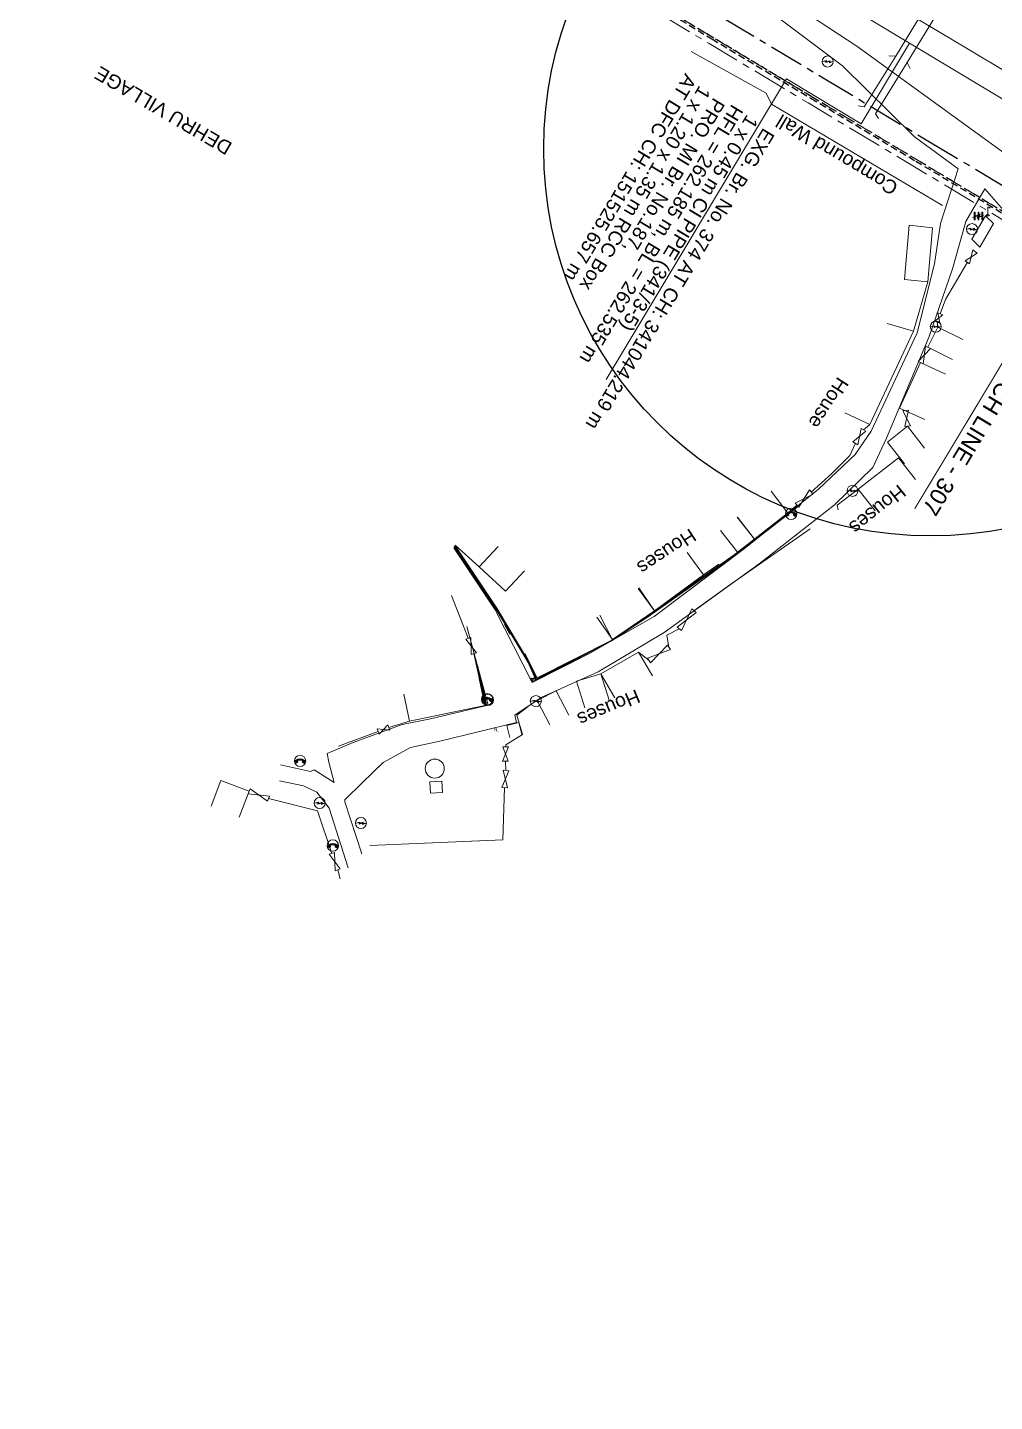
# Model space of a CAD drawing. Header units: metres. Extents: x 593168 to 611286, y 3401475 to 3412398.
# Drawn here: x 610207.7 to 610382.6, y 3401812.6 to 3402061.1 of the extents above; entities that cross this region are included whole.
import ezdxf

# ---------------------------------------------------------------- set-up
doc = ezdxf.new("R2010")
doc.units = ezdxf.units.M
doc.header["$MEASUREMENT"] = 0
for name, pattern in [('CENTER', [2, 1.25, -0.25, 0.25, -0.25]), ('DASHED', [0.75, 0.5, -0.25]), ('DASHED2', [0.375, 0.25, -0.125]), ('PHANTOM2', [1.25, 0.625, -0.125, 0.125, -0.125, 0.125, -0.125])]:
    doc.linetypes.add(name, pattern=pattern)
for name, color, linetype, lineweight in [('BRIDGE DETAILS PLAN', 7, 'Continuous', 0), ('Commercial Building Pucca', 251, 'Continuous', 0), ('Compound Wall', 251, 'Continuous', 0), ('DFCC BOUNDARY', 6, 'CENTER', 0), ('Drain Bottom', 5, 'Continuous', 0), ('Drain Top', 5, 'Continuous', 0), ('Electric Pole', 251, 'Continuous', 0), ('Existing IR Track', 143, 'Continuous', 0), ('Gate', 251, 'Continuous', 0), ('Lamp_Post', 251, 'Continuous', 0), ('Pipe Line', 4, 'Continuous', 0), ('PROPOSED DFCC TRACK', 1, 'Continuous', 0), ('Religious_Place', 251, 'Continuous', 0), ('Residential Building Pucca', 251, 'Continuous', 0), ('Residential Building Semipucca', 251, 'Continuous', 0), ('Shed', 251, 'Continuous', 0), ('Subroad Edge', 34, 'Continuous', 0), ('Telephone_Pole', 251, 'Continuous', 0), ('Text1', 251, 'Continuous', 0), ('Transformer', 251, 'Continuous', 0), ('Village Name', 7, 'Continuous', 0), ('Well', 5, 'Continuous', 0)]:
    doc.layers.add(name, color=color, linetype=linetype, lineweight=lineweight)
for name, color, linetype in [('Existing Railway Boundary', 7, 'CENTER'), ('MATCH LINE', 7, 'Continuous'), ('SIGNAL CABLE- SSI (UP) 3rd', 140, 'Continuous')]:
    doc.layers.add(name, color=color, linetype=linetype)
doc.styles.get("Standard").update_dxf_attribs({"font": 'arial_0.ttf'})
doc.styles.add('Style-Arial', font='arial_0.ttf')
doc.styles.add('Vill txt', font='arial_0.ttf', dxfattribs={"height": 3})

# ---------------------------------------------------------------- blocks, each defined once
blk = doc.blocks.new('GT')
at = {"layer": 'Gate'}
for p, q in [((-0.5, -0.5), (-0.5, 0.5)), ((-0.5, 0.5), (0.5, -0.5)), ((0.5, 0.5), (0.5, -0.5))]:
    blk.add_line(p, q, dxfattribs=at)
blk.add_lwpolyline([(0.5, 0.5), (-0.5, -0.5)], dxfattribs=at)
blk = doc.blocks.new('EP')
blk.add_hatch(color=8).paths.add_polyline_path([(-0.21, -0.05), (-0.21, 0.16), (-0.93, -0.01), (-0.31, 0.07), (-0.31, -0.19), (0.31, 0), (0.31, -0.24), (0.94, -0.01), (0.41, -0.1), (0.43, 0.15)])
at = {"color": 8}
for p, q in [((-0.93, -0.01), (-0.21, 0.16)), ((-0.31, 0.07), (-0.93, -0.01)), ((-0.31, -0.19), (-0.31, 0.07)), ((0.31, 0), (-0.31, -0.19)), ((-0.21, 0.16), (-0.21, -0.05)), ((-0.21, -0.05), (0.43, 0.15)), ((0.31, -0.24), (0.31, 0)), ((0.43, 0.15), (0.41, -0.1)), ((0.94, -0.01), (0.31, -0.24)), ((0.41, -0.1), (0.94, -0.01))]:
    blk.add_line(p, q, dxfattribs=at)
blk.add_circle((0, 0), 1, dxfattribs=at)
blk = doc.blocks.new('LP')
for points in [[(0, 0), (0, 1.5)], [(0.25, 1.35), (0.44, 1.35)]]:
    blk.add_lwpolyline(points)
for centre, radius, start, end in [((0.07, 0.99), 0.519, 57.6425, 97.3165), ((0.34, 1.33), 0.094, 11.7012, 168.0476)]:
    blk.add_arc(centre, radius, start, end)
at = {"extrusion": (0, 0, -1)}
blk.add_ellipse((0, 0.01), major_axis=(0.308, 0), ratio=0.400495, dxfattribs=at)
blk.add_ellipse((0.35, 1.36), major_axis=(0.0017, 0.0438), ratio=0.461056, start_param=1.74022, end_param=4.575836)
blk = doc.blocks.new('TP')
at = {"layer": 'Telephone_Pole'}
blk.add_hatch(color=8, dxfattribs=at).paths.add_polyline_path([(0.49, 0.08, -0.516403), (0.5, 0.04, 0.157799), (0.42, -0.19, 0.257253), (0.43, -0.21), (0.7, -0.4, 0.297943), (0.73, -0.4, 0.213635), (0.94, -0.09, 0.292624), (0.86, 0.1, 0.314672), (-0.86, 0.1, 0.297888), (-0.94, -0.1, 0.205841), (-0.73, -0.4, 0.297943), (-0.7, -0.4), (-0.43, -0.21, 0.257253), (-0.42, -0.19, 0.155164), (-0.5, 0.04, -0.510878), (-0.49, 0.08, -0.167449)])
at = {"layer": 'Telephone_Pole', "color": 8}
for p, q in [((-0.7, -0.4), (-0.43, -0.21)), ((-0.44, -0.22), (-0.44, -0.22)), ((0.7, -0.4), (0.43, -0.21)), ((0.44, -0.22), (0.44, -0.22))]:
    blk.add_line(p, q, dxfattribs=at)
blk.add_circle((0, 0), 1.03, dxfattribs=at)
for centre, radius, start, end in [((0.01, -1.13), 1.5, 55.3659, 125.2353), ((-0.48, 0.05), 0.0243, 109.2181, 217.464), ((-0.82, -0.21), 0.402, 2.1844, 37.464), ((0.01, -1.34), 1.5, 71.1943, 109.2181), ((0.82, -0.21), 0.402, 141.9464, 177.8156), ((0.48, 0.06), 0.0243, 321.9464, 71.1943), ((0.75, -0.06), 0.194, 350.1231, 55.3659), ((-0.44, -0.19), 0.0258, 304.4776, 2.1844), ((0.44, -0.19), 0.0258, 177.8156, 235.5224), ((0.72, -0.38), 0.0258, 235.5224, 301.8866), ((0.49, -0.01), 0.462, 301.8866, 350.1231)]:
    blk.add_arc(centre, radius, start, end, dxfattribs=at)
blk = doc.blocks.new('TRF')
blk.add_hatch(color=256).paths.add_polyline_path([(0.22, -0.04), (0.38, 0.42), (-0.98, -0.29), (0.02, 0.04), (-0.18, -0.39), (0.98, 0.09)])
for p, q in [((-0.69, 0.72), (-0.69, -0.72)), ((-0.52, 0.72), (-0.69, 0.72)), ((-0.52, -0.72), (-0.52, 0.72)), ((0, 0.72), (0, -0.72)), ((0.17, 0.72), (0, 0.72)), ((0.17, -0.72), (0.17, 0.72)), ((0.7, 0.72), (0.7, -0.72)), ((0.87, 0.72), (0.7, 0.72)), ((0.87, -0.72), (0.87, 0.72)), ((-0.69, -0.72), (-0.52, -0.72)), ((0, -0.72), (0.17, -0.72)), ((0.7, -0.72), (0.87, -0.72))]:
    blk.add_line(p, q)
blk.add_lwpolyline([(0.22, -0.04), (0.38, 0.42), (-0.98, -0.29), (0.02, 0.04), (-0.18, -0.39), (0.98, 0.09)], close=True)

msp = doc.modelspace()

# ---------------------------------------------------------------- linework, layer by layer
at = {"color": 3}
msp.add_circle((610371.0687, 3402039.16, 193.7632), 70, dxfattribs=at)
at = {"layer": 'BRIDGE DETAILS PLAN', "lineweight": 13}
msp.add_lwpolyline([(610367.1983, 3402058.2885), (610358.4534, 3402043.7081), (610344.9508, 3402051.8065), (610312.3401, 3401997.4341)], dxfattribs=at)
at = {"layer": 'Commercial Building Pucca'}
msp.add_polyline3d([(610280.4421, 3401924.6585, 262.3552), (610282.637, 3401924.7935, 262.4072), (610282.7675, 3401922.7363, 262.6311), (610280.572, 3401922.6013, 262.6311)], close=True, dxfattribs=at)
at = {"layer": 'Compound Wall'}
for points in [[(610327.7508, 3402056.775, 266.1121), (610341.3179, 3402049.2276, 264.8465), (610342.2811, 3402047.2353, 264.8425), (610373.1578, 3402028.9425, 262.4062)], [(610377.6808, 3402018.6392, 263.173), (610373.7133, 3402011.8947, 262.5262), (610372.7876, 3402009.3152, 262.4542)], [(610372.2459, 3402007.8083, 262.4942), (610372.3677, 3402006.935, 262.6711)], [(610359.9947, 3401989.2297, 262.8001), (610358.9033, 3401988.3526, 263.055)], [(610357.4243, 3401985.9138, 263.066), (610356.4159, 3401983.6703, 262.8701), (610353.1426, 3401980.454, 262.9321), (610349.4618, 3401977.0811, 263.016)], [(610354.3333, 3401973.9019, 264.1177), (610354.1652, 3401974.7179, 262.8971), (610357.9218, 3401977.6261, 262.8661)], [(610346.8462, 3401974.7346, 263.025), (610345.2034, 3401973.2966, 263.6698)], [(610328.2288, 3401955.6277, 262.9371), (610334.8976, 3401960.4176, 262.9561), (610349.2528, 3401970.4187, 263.23)], [(610285.0198, 3401967.4645, 265.0914), (610289.4106, 3401963.5755, 264.8355)], [(610329.9513, 3401962.1159, 263.155), (610332.7615, 3401964.0274, 263.146)], [(610284.3638, 3401958.4064, 264.8765), (610287.413, 3401950.6354, 263.3829)], [(610293.9559, 3401953.1629, 263.4079), (610294.9398, 3401951.385, 263.4559)], [(610288.4133, 3401947.8617, 263.203), (610288.9328, 3401945.3977, 262.6691)], [(610318.2067, 3401948.1471, 262.7111), (610320.108, 3401946.6276, 265.4283)], [(610297.2449, 3401933.2702, 262.9311), (610296.1724, 3401936.7282, 262.5532), (610298.247, 3401938.2987, 262.6032)], [(610263.918, 3401931.1357, 262.8091), (610271.1084, 3401933.7732, 262.0663)], [(610273.0636, 3401934.4882, 261.9843), (610276.7879, 3401935.6344, 262.0503)], [(610294.1845, 3401931.0151, 262.3902), (610294.2019, 3401931.3828, 262.3832), (610297.2449, 3401933.2702, 262.9311)], [(610294.223, 3401926.7356, 262.3912), (610294.1189, 3401928.4291, 262.3842)], [(610251.2921, 3401921.66, 262.7891), (610260.1439, 3401919.42, 261.4485), (610262.7366, 3401911.7431, 261.7524)], [(610269.6281, 3401913.1587, 262.2453), (610293.6596, 3401914.2048, 262.2493), (610293.9933, 3401923.6275, 262.1183)], [(610263.8106, 3401908.7704, 261.7204), (610264.2695, 3401907.1263, 263.006)]]:
    msp.add_polyline3d(points, dxfattribs=at)
at = {"layer": 'DFCC BOUNDARY', "ltscale": 5, "flags": 128}
msp.add_lwpolyline([(610395.1366, 3402018.936), (610395.4714, 3402019.4929), (610383.9995, 3402026.3821), (610367.8306, 3402036.092), (610348.8678, 3402047.4653), (610330.9581, 3402058.2071), (610313.9986, 3402068.4298), (610309.7315, 3402071.0019), (610308.7868, 3402069.4346), (610295.9057, 3402077.199), (610280.2879, 3402086.5177), (610264.7499, 3402095.7889), (610246.7028, 3402106.7045), (610228.9787, 3402117.425), (610223.1327, 3402120.9256), (610222.9581, 3402120.6339), (610211.7134, 3402127.3672), (610194.621, 3402137.6021), (610178.4659, 3402147.2865), (610162.4605, 3402156.8812), (610146.9174, 3402166.2001), (610137.1713, 3402172.0435), (610137.2793, 3402172.2236), (610131.7246, 3402175.5539), (610115.475, 3402185.2853), (610099.4919, 3402194.8571), (610081.8719, 3402205.4098), (610064.2658, 3402215.9543), (610051.4911, 3402223.6172), (610049.0631, 3402219.5696), (610046.3193, 3402221.2155), (610030.7604, 3402230.5486), (610012.6573, 3402241.4135), (609994.4373, 3402252.3485), (609978.2943, 3402262.0206), (609963.315, 3402270.9955), (609961.0844, 3402267.2726), (609959.6744, 3402268.1174), (609943.956, 3402277.505), (609928.2488, 3402286.886), (609909.8635, 3402297.8873), (609891.6606, 3402308.7796), (609875.2369, 3402318.6587), (609875.7575, 3402319.5242), (609874.6772, 3402320.174), (609857.1405, 3402330.7226), (609840.304, 3402340.8068), (609823.3416, 3402350.9665), (609805.7808, 3402361.4924), (609790.0345, 3402370.9309), (609790.4715, 3402371.6599), (609788.7153, 3402372.7126), (609770.554, 3402383.6432), (609752.5746, 3402394.4643), (609734.755, 3402405.1219), (609717.0227, 3402415.7273), (609704.7124, 3402423.1121), (609705.6743, 3402424.7157), (609699.7959, 3402428.242), (609681.6167, 3402439.1475), (609663.9904, 3402449.7469), (609646.4126, 3402460.3171), (609625.5826, 3402472.7789), (609619.951, 3402476.1481), (609621.0445, 3402477.976), (609605.9308, 3402487.018), (609589.866, 3402496.644), (609573.8768, 3402506.2248), (609560.4367, 3402514.3442), (609547.1155, 3402522.3919), (609535.3093, 3402529.4585), (609536.3056, 3402531.1231), (609532.2903, 3402533.5265), (609516.7351, 3402542.8371), (609495.5376, 3402555.4507), (609474.4469, 3402568.0009), (609457.2745, 3402578.2829), (609450.4359, 3402582.3775), (609450.8931, 3402583.1411), (609443.3535, 3402587.6554), (609423.7873, 3402599.4195), (609407.1641, 3402609.414), (609390.597, 3402619.3191), (609373.8611, 3402629.325), (609365.0928, 3402634.6036), (609364.9896, 3402634.4323), (609356.5628, 3402639.5054), (609339.1941, 3402649.9617), (609322.4375, 3402660.0316), (609305.5328, 3402670.1905), (609288.311, 3402680.5273), (609279.3041, 3402685.9333), (609279.3555, 3402686.019), (609271.0222, 3402691.0208), (609254.0152, 3402701.2004), (609236.9471, 3402711.4166), (609221.1321, 3402720.9262), (609205.3546, 3402730.4132), (609193.6215, 3402737.4313), (609193.3238, 3402736.9335), (609188.038, 3402740.0952), (609171.0157, 3402750.2769), (609155.5553, 3402759.5349), (609140.0581, 3402768.8148), (609123.6905, 3402778.6026), (609107.5133, 3402788.2766), (609107.8879, 3402788.9032), (609107.5056, 3402789.1318), (609091.818, 3402798.5795), (609076.1679, 3402808.0047), (609064.6661, 3402814.8739), (609053.372, 3402821.619), (609037.3145, 3402831.2785), (609022.1158, 3402840.4217), (609021.7652, 3402839.839), (609021.1776, 3402840.1925), (609005.7474, 3402849.4454), (608990.2786, 3402858.7213), (608974.1837, 3402868.3795), (608958.3154, 3402877.9017), (608941.307, 3402888.1102), (608936.0335, 3402891.2754), (608935.4057, 3402890.2293), (608923.7515, 3402897.2242), (608908.3302, 3402906.4666), (608892.8889, 3402915.7209), (608874.9213, 3402926.4457), (608857.2585, 3402936.9885), (608849.5921, 3402941.5956), (608849.4582, 3402941.3727), (608841.0459, 3402946.428), (608825.2072, 3402955.9461), (608809.2931, 3402965.4522), (608793.3578, 3402974.9708), (608777.0193, 3402984.7248), (608763.6999, 3402992.6764), (608763.4334, 3402992.2299), (608760.3462, 3402994.0729), (608743.8761, 3403003.9206), (608727.5995, 3403013.6524), (608712.2851, 3403022.7986), (608697.1409, 3403031.8434), (608683.3503, 3403040.1045), (608677.5748, 3403043.5638), (608677.6211, 3403043.641), (608651.9356, 3403059.0256), (608634.4223, 3403069.5143), (608621.7057, 3403077.1263), (608609.0205, 3403084.7194), (608594.3641, 3403093.4994), (608591.8271, 3403095.0192), (608591.7302, 3403094.8574)], dxfattribs=at)
at = {"layer": 'Drain Bottom'}
for points in [[(610299.4805, 3401942.9731, 262.4322), (610313.3334, 3401950.2174, 262.6211), (610319.795, 3401954.567, 262.7201), (610335.7176, 3401965.7508, 262.967), (610346.7377, 3401974.3242, 262.8441)], [(610346.6948, 3401974.409, 262.8441), (610335.6914, 3401965.805, 262.967), (610319.7699, 3401954.6301, 262.7341), (610313.3145, 3401950.255, 262.6251), (610299.5465, 3401943.129, 262.4322)], [(610284.9272, 3401967.253, 264.9635), (610292.4099, 3401956.0374, 263.7218), (610298.2335, 3401946.4041, 262.7321), (610299.5022, 3401943.594, 262.4982), (610299.3224, 3401943.274, 262.4302), (610299.0971, 3401943.2735, 262.4172), (610298.9204, 3401943.2168, 262.4092)], [(610299.0281, 3401942.9648, 262.4032), (610299.4805, 3401942.9731, 262.4322), (610299.5465, 3401943.129, 262.4322), (610299.5715, 3401943.5499, 262.4992), (610298.2961, 3401946.4179, 262.7231), (610292.5006, 3401956.0736, 263.7218), (610285.0179, 3401967.2892, 264.9635)], [(610290.5409, 3401938.6183, 262.1703), (610289.0398, 3401945.302, 262.5312)], [(610289.0973, 3401945.3195, 262.5242), (610290.6103, 3401938.6466, 262.1003)]]:
    msp.add_polyline3d(points, dxfattribs=at)
for p in [(610346.695, 3401974.409, 262.844), (610346.738, 3401974.324, 262.844), (610284.927, 3401967.253, 264.963), (610285.018, 3401967.289, 264.963), (610335.691, 3401965.805, 262.967), (610335.718, 3401965.751, 262.967), (610292.41, 3401956.037, 263.722), (610292.501, 3401956.074, 263.722), (610319.77, 3401954.63, 262.734), (610319.795, 3401954.567, 262.72), (610313.315, 3401950.255, 262.625), (610313.333, 3401950.217, 262.621), (610298.234, 3401946.404, 262.732), (610298.296, 3401946.418, 262.723), (610289.04, 3401945.302, 262.531), (610289.097, 3401945.32, 262.524), (610299.502, 3401943.594, 262.498), (610298.92, 3401943.217, 262.409), (610299.028, 3401942.965, 262.403), (610299.097, 3401943.274, 262.417), (610299.322, 3401943.274, 262.43), (610299.481, 3401942.973, 262.432), (610299.546, 3401943.129, 262.432), (610299.571, 3401943.55, 262.499), (610290.541, 3401938.618, 262.17), (610290.61, 3401938.647, 262.1)]:
    msp.add_point(p, dxfattribs=at)
at = {"layer": 'Drain Top'}
for points in [[(610346.8659, 3401974.3024, 263.055), (610335.7494, 3401965.6982, 263.117), (610319.8475, 3401954.4878, 262.9151), (610313.3371, 3401950.2052, 262.7721), (610299.6543, 3401943.0168, 262.5962)], [(610299.6696, 3401943.2341, 262.6002), (610313.3115, 3401950.264, 262.7721), (610319.7215, 3401954.624, 262.9031), (610335.6807, 3401965.8559, 263.1), (610346.7718, 3401974.5077, 262.988)], [(610284.8866, 3401967.2083, 265.0424), (610292.3693, 3401955.9927, 263.8008), (610298.18, 3401946.3551, 262.7951)], [(610298.3474, 3401946.4077, 262.8221), (610292.5685, 3401956.085, 263.7898), (610285.0858, 3401967.3006, 265.0314)], [(610298.18, 3401946.3551, 262.7951), (610299.3754, 3401943.645, 262.5402), (610299.2893, 3401943.3948, 262.5462), (610299.1255, 3401943.3476, 262.5142), (610298.7471, 3401943.3869, 262.5492)], [(610299.1074, 3401942.8028, 262.6082), (610299.6543, 3401943.0168, 262.5962), (610299.6696, 3401943.2341, 262.6002), (610299.6177, 3401943.5729, 262.5722), (610298.3474, 3401946.4077, 262.8221)], [(610290.4743, 3401938.6017, 262.4592), (610288.9349, 3401945.393, 262.6691)], [(610289.154, 3401945.3622, 262.8011), (610290.6839, 3401938.6413, 262.5142)]]:
    msp.add_polyline3d(points, dxfattribs=at)
for p in [(610346.772, 3401974.508, 262.988), (610346.866, 3401974.302, 263.055), (610284.887, 3401967.208, 265.042), (610285.086, 3401967.301, 265.031), (610335.681, 3401965.856, 263.1), (610335.749, 3401965.698, 263.117), (610292.569, 3401956.085, 263.79), (610292.369, 3401955.993, 263.801), (610319.722, 3401954.624, 262.903), (610319.848, 3401954.488, 262.915), (610313.312, 3401950.264, 262.772), (610313.337, 3401950.205, 262.772), (610298.18, 3401946.355, 262.795), (610298.347, 3401946.408, 262.822), (610288.991, 3401945.316, 262.781), (610289.154, 3401945.362, 262.801), (610299.375, 3401943.645, 262.54), (610298.747, 3401943.387, 262.549), (610298.879, 3401943.177, 262.513), (610299.107, 3401942.803, 262.608), (610299.125, 3401943.348, 262.514), (610299.289, 3401943.395, 262.546), (610299.618, 3401943.573, 262.572), (610299.654, 3401943.017, 262.596), (610299.67, 3401943.234, 262.6), (610290.684, 3401938.641, 262.514), (610290.474, 3401938.602, 262.459)]:
    msp.add_point(p, dxfattribs=at)
at = {"layer": 'Existing IR Track', "flags": 128}
for points in [[(610538.152, 3401961.0733), (610521.8322, 3401970.8679), (610504.1811, 3401981.4476), (610486.5293, 3401992.0277), (610467.894, 3402003.235), (610449.2807, 3402014.4291), (610431.3262, 3402025.1681), (610413.3737, 3402035.9058), (610395.9724, 3402046.3358), (610378.424, 3402056.854), (610360.8226, 3402067.4081)], [(610535.7329, 3401957.1598), (610519.4689, 3401966.9081), (610501.7571, 3401977.5244), (610483.8913, 3401988.233), (610465.4658, 3401999.3065), (610446.8581, 3402010.4895), (610429.0533, 3402021.1662), (610411.2488, 3402031.8427), (610393.632, 3402042.4221), (610377.4631, 3402052.1319), (610358.4913, 3402063.5106)]]:
    msp.add_lwpolyline(points, dxfattribs=at)
at = {"layer": 'Existing Railway Boundary', "color": 2, "ltscale": 5}
msp.add_lwpolyline([(610333.6891, 3402062.7493), (610351.5939, 3402052.0105), (610370.5592, 3402040.6357), (610386.7281, 3402030.9258), (610398.3, 3402023.9765), (610399.7896, 3402022.2473), (610672.8125, 3401847.0026)], dxfattribs=at)
at = {"layer": 'MATCH LINE', "linetype": 'PHANTOM2', "ltscale": 15, "const_width": 0.2}
msp.add_lwpolyline([(610438.213, 3402090.5998), (610368.1698, 3401974.0728)], dxfattribs=at)
at = {"layer": 'PROPOSED DFCC TRACK', "color": 10, "linetype": 'DASHED', "lineweight": 13, "ltscale": 5, "flags": 128}
msp.add_lwpolyline([(611238.8465, 3401475.9462), (610994.0684, 3401650.0132), (610680.3737, 3401837.8099), (610670.7038, 3401843.603), (610396.9484, 3402019.3178), (610395.647, 3402020.9039), (610384.6688, 3402027.4966), (610368.4999, 3402037.2065), (610349.5365, 3402048.5801), (610331.6279, 3402059.3212), (610314.6698, 3402069.5432), (610309.4851, 3402072.6684), (610305.4349, 3402072.973), (610296.5743, 3402078.3138), (610280.954, 3402087.6341), (610265.4194, 3402096.9032), (610247.3756, 3402107.8169), (610229.649, 3402118.5389), (610222.8903, 3402122.586), (610222.0284, 3402122.7058), (610212.3813, 3402128.4825), (610195.2889, 3402138.7174), (610179.1344, 3402148.4015), (610163.1289, 3402157.9962), (610147.5859, 3402167.3151), (610139.2363, 3402172.3211), (610138.8509, 3402172.797), (610132.3931, 3402176.6689), (610116.1429, 3402186.4006), (610100.1598, 3402195.9724), (610082.5398, 3402206.5251), (610064.9337, 3402217.0696), (610051.2136, 3402225.2996), (610043.6124, 3402224.3552), (610031.4292, 3402231.6634), (610013.3263, 3402242.5282), (609995.1063, 3402253.4632), (609978.9624, 3402263.1358), (609963.0245, 3402272.685), (609956.7629, 3402271.3705), (609944.6226, 3402278.6211), (609928.9153, 3402288.0021), (609910.5311, 3402299.0029), (609892.3294, 3402309.8944), (609877.3882, 3402318.8817), (609876.3838, 3402320.6645), (609875.3473, 3402321.288), (609857.8095, 3402331.8372), (609840.972, 3402341.9221), (609824.0096, 3402352.0817), (609806.4491, 3402362.6075), (609792.016, 3402371.2588), (609791.3584, 3402372.644), (609789.3846, 3402373.827), (609771.2243, 3402384.757), (609753.2434, 3402395.5791), (609735.4223, 3402406.2376), (609717.6907, 3402416.8425), (609707.0477, 3402423.2271), (609706.1353, 3402425.9551), (609700.4647, 3402429.3568), (609682.286, 3402440.2619), (609664.6603, 3402450.861), (609647.0813, 3402461.4319), (609626.25, 3402473.8945), (609622.8977, 3402475.9001), (609621.3176, 3402479.3275), (609606.5982, 3402488.1336), (609590.5342, 3402497.7592), (609574.547, 3402507.3387), (609561.1089, 3402515.4569), (609547.7854, 3402523.506), (609538.2484, 3402529.2144), (609536.4463, 3402532.554), (609532.958, 3402534.6419), (609517.4013, 3402543.9534), (609496.2024, 3402556.5679), (609475.1132, 3402569.1172), (609457.9423, 3402579.3983), (609452.6228, 3402582.5833), (609451.5503, 3402584.2628), (609444.0224, 3402588.7702), (609424.4572, 3402600.5336), (609407.8326, 3402610.529), (609391.2641, 3402620.4349), (609374.5299, 3402630.4398), (609364.6495, 3402636.3879), (609364.5464, 3402636.2165), (609357.2333, 3402640.6191), (609339.8646, 3402651.0755), (609323.1071, 3402661.1459), (609306.2024, 3402671.3048), (609288.98, 3402681.6419), (609281.0877, 3402686.3789), (609281.1392, 3402686.4647), (609271.6906, 3402692.1358), (609254.6829, 3402702.3158), (609237.6159, 3402712.5313), (609221.802, 3402722.0403), (609206.0233, 3402731.5281), (609194.5066, 3402738.4167), (609192.4576, 3402738.9665), (609188.7053, 3402741.2108), (609171.683, 3402751.3926), (609156.2231, 3402760.6502), (609140.7259, 3402769.9301), (609124.3577, 3402779.7183), (609109.5609, 3402788.5668), (609108.2196, 3402790.2195), (609108.1745, 3402790.2465), (609092.4887, 3402799.6932), (609076.8365, 3402809.1196), (609065.3327, 3402815.99), (609054.0403, 3402822.734), (609037.9846, 3402832.3924), (609022.8702, 3402841.4849), (609021.1485, 3402841.7258), (609006.4159, 3402850.5603), (608990.9472, 3402859.8362), (608974.8526, 3402869.4942), (608958.9844, 3402879.0164), (608941.976, 3402889.2248), (608937.085, 3402892.1605), (608934.2586, 3402892.434), (608924.4205, 3402898.3388), (608908.9984, 3402907.5816), (608893.5562, 3402916.8366), (608875.5876, 3402927.562), (608857.9265, 3402938.1038), (608850.2642, 3402942.7084), (608849.0118, 3402943.1577), (608841.7155, 3402947.5423), (608825.8754, 3402957.0613), (608809.9598, 3402966.5682), (608794.0245, 3402976.0869), (608777.6857, 3402985.841), (608764.3437, 3402993.8061), (608762.738, 3402994.1591), (608761.0126, 3402995.1892), (608744.5432, 3403005.0363), (608728.2666, 3403014.7682), (608712.9517, 3403023.9147), (608697.8082, 3403032.959), (608684.0183, 3403041.2197), (608679.3581, 3403044.011), (608679.4043, 3403044.0883), (608652.6036, 3403060.1409), (608635.0903, 3403070.6296), (608622.3734, 3403078.2417), (608609.6882, 3403085.8349), (608595.0321, 3403094.6146), (608592.811, 3403095.9452), (608590.9045, 3403096.8751), (608490.2131, 3403157.7124), (608406.2872, 3403206.2136), (608405.2754, 3403206.8373), (608382.0159, 3403220.0027), (608358.7605, 3403232.272), (608288.9097, 3403268.1429), (608239.5517, 3403293.49), (608221.5128, 3403303.3382), (608192.0141, 3403318.766), (608166.6785, 3403333.8777), (608110.0036, 3403367.6821), (608077.9788, 3403386.7837), (608054.5632, 3403400.9517), (608028.5705, 3403416.2516), (608003.3962, 3403431.5141), (607965.6904, 3403454.2415), (607922.6299, 3403478.2621), (607908.0744, 3403453.8534), (607757.9879, 3403544.14), (607767.2889, 3403559.9012), (607571.8017, 3403675.2621), (607552.2263, 3403662.0933), (607485.93, 3403701.2161), (607480.5459, 3403704.3937), (607475.155, 3403707.5777), (607469.7565, 3403710.7706), (607464.3325, 3403713.9855), (607458.9173, 3403717.2044), (607453.4977, 3403720.4373), (607448.0746, 3403723.6861), (607442.669, 3403726.9406, -0.00817084), (607372.4445, 3403770.9148), (607378.1261, 3403780.1036), (607361.1822, 3403789.3231), (607319.0137, 3403814.5508), (607318.1826, 3403816.2171), (607314.6907, 3403818.3125), (607297.2921, 3403828.7037), (607281.9101, 3403837.9315), (607266.4252, 3403847.221), (607248.7641, 3403857.783), (607230.87, 3403868.4844), (607213.2447, 3403879.0466), (607195.9026, 3403889.439), (607176.5214, 3403901.0706), (607157.9385, 3403912.2232), (607136.4618, 3403925.0875), (607115.0118, 3403937.9359), (607100.7743, 3403946.4904), (607086.3082, 3403955.1822), (607069.4076, 3403965.29), (607052.7167, 3403975.272), (607037.7459, 3403984.2285), (607023.1297, 3403992.9726), (607006.009, 3404002.9913), (606990.1699, 3404012.4704), (606974.35, 3404021.938), (606957.8831, 3404031.8026), (606941.4752, 3404041.622), (606923.9264, 3404052.1236), (606906.3802, 3404062.6235), (606889.5, 3404072.7097), (606872.5298, 3404082.8497), (606856.1308, 3404092.6667), (606839.793, 3404102.4471), (606823.1439, 3404112.4036), (606806.2139, 3404122.5281), (606788.8961, 3404132.8895), (606771.3465, 3404143.3895), (606755.1186, 3404152.9487), (606738.6954, 3404162.6228), (606721.488, 3404172.9106), (606704.4991, 3404183.0676), (606687.8739, 3404192.995), (606670.9972, 3404203.0725), (606654.0648, 3404213.2011), (606636.9892, 3404223.4153), (606619.8549, 3404233.6553), (606602.5613, 3404243.9899), (606585.2663, 3404254.329), (606567.9935, 3404264.6549), (606550.2187, 3404275.274), (606532.4832, 3404285.8696), (606515.4243, 3404296.0676), (606498.4582, 3404306.2101), (606480.9873, 3404316.6384), (606463.3087, 3404327.1907), (606446.1825, 3404337.4366), (606428.8285, 3404347.8187), (606411.0823, 3404358.4247), (606393.3372, 3404369.03), (606376.158, 3404379.303), (606358.896, 3404389.6256), (606340.9809, 3404400.3307), (606322.7983, 3404411.1956), (606305.1635, 3404421.7522), (606287.7723, 3404432.163), (606270.3867, 3404442.5709), (606253.3086, 3404452.7947), (606236.0414, 3404463.1294), (606218.8532, 3404473.4168), (606201.3491, 3404483.8917), (606183.8416, 3404494.3686), (606164.2205, 3404506.1089), (606145.0083, 3404517.6045), (606127.4303, 3404528.1166), (606109.9129, 3404538.5926), (606090.5604, 3404550.1654), (606080.4852, 3404556.1904), (606019.9235, 3404454.9171), (606015.9826, 3404457.2738), (605999.3763, 3404467.1944), (605985.5172, 3404475.4738), (605964.4182, 3404488.084), (605946.1837, 3404498.9825), (605926.8775, 3404510.5252), (605907.5763, 3404522.0648), (605887.8047, 3404533.8781), (605868.3122, 3404545.5246), (605828.708, 3404569.2096), (605810.2348, 3404580.2504), (605792.0163, 3404591.1388), (605773.0201, 3404602.4966), (605754.0096, 3404613.8771), (605746.5374, 3404618.3763), (605727.732, 3404629.6182), (605708.9349, 3404640.8551), (605690.4333, 3404651.9039), (605672.1242, 3404662.8377), (605652.889, 3404674.3258), (605633.7286, 3404685.7691), (605616.2166, 3404696.2047), (605598.4652, 3404706.7831), (605580.5441, 3404717.4905), (605562.5819, 3404728.2223), (605547.3316, 3404737.3318), (605527.9602, 3404748.9028), (605514.4173, 3404756.9712), (605496.8861, 3404767.4155), (605479.0204, 3404778.0701), (605460.257, 3404789.26), (605444.4817, 3404798.6726), (605423.5955, 3404811.1348), (605409.2798, 3404819.6746), (605390.9849, 3404830.588), (605372.5598, 3404841.5621), (605352.6215, 3404853.4381), (605331.1764, 3404866.2328), (605311.6963, 3404877.8502), (605292.6086, 3404889.2348), (605272.2755, 3404901.3748), (605251.7941, 3404913.6034), (605231.9236, 3404925.4798), (605211.6028, 3404937.6254), (605193.3895, 3404948.4895), (605174.8831, 3404959.5286), (605156.9722, 3404970.213), (605139.0963, 3404980.8766), (605120.3905, 3404992.0393), (605102.039, 3405002.9906), (605083.6663, 3405013.9503), (605065.5272, 3405024.7706), (605047.1434, 3405035.7327), (605028.5086, 3405046.8446), (605010.4649, 3405057.622), (604991.6213, 3405068.8772), (604973.654, 3405079.6916), (604956.2979, 3405090.2757), (604939.253, 3405100.452), (604921.2307, 3405111.2119), (604903.1686, 3405122.0303), (604885.571, 3405132.5704), (604870.1986, 3405141.752), (604848.2237, 3405154.8771), (604830.1372, 3405165.6808), (604805.2868, 3405180.525), (604783.8786, 3405193.3065), (604762.0585, 3405206.334), (604741.4453, 3405218.6619), (604720.5731, 3405231.1548), (604701.2763, 3405242.6833), (604682.1627, 3405254.1124), (604662.5258, 3405265.8491), (604643.1817, 3405277.4109), (604624.2628, 3405288.7353), (604605.3176, 3405300.0756), (604583.0886, 3405313.3756), (604560.4896, 3405326.9008), (604538.2945, 3405340.1683), (604515.4653, 3405353.815), (604496.4727, 3405365.2134), (604477.9657, 3405376.3204), (604464.9226, 3405384.0317), (604451.1488, 3405392.1751), (604429.0988, 3405405.3309), (604413.026, 3405414.9557), (604396.9535, 3405424.5804), (604378.362, 3405435.726), (604359.9628, 3405446.7561), (604345.2062, 3405455.5775), (604329.9858, 3405464.6761), (604312.9251, 3405474.9398), (604279.0897, 3405495.2025), (604261.5216, 3405505.7114), (604244.1077, 3405516.1487), (604226.8172, 3405526.512), (604208.8655, 3405537.2371), (604193.0867, 3405546.6641), (604173.1119, 3405558.619), (604155.8422, 3405568.96), (604139.417, 3405578.779), (604122.9319, 3405588.6366), (604105.8128, 3405598.8805), (604088.8837, 3405609.0107), (604072.8639, 3405618.5897), (604057.0784, 3405628.0286), (604038.5445, 3405639.1022), (604020.0206, 3405650.173), (604001.7367, 3405661.0944), (603986.513, 3405670.1907), (603968.1797, 3405681.1465), (603949.7501, 3405692.1598), (603934.8326, 3405701.1024), (603918.2294, 3405711.055), (603902.2597, 3405720.599), (603984.9617, 3405858.9819), (603978.4628, 3405862.8192), (603939.5067, 3405886.1079), (603881.131, 3405919.8847), (603752.9657, 3405990.9959), (603537.9835, 3406121.0287), (603415.5776, 3406195.496), (603251.6404, 3406294.115), (603176.0817, 3406338.4962), (603134.0357, 3406363.6397), (603134.1116, 3406363.7327), (603089.7059, 3406390.5632), (603052.7759, 3406412.0119), (602894.776, 3406507.7074), (602851.4865, 3406532.9799), (602816.7464, 3406553.4256), (602785.3001, 3406572.0035), (602746.0771, 3406596.2519), (602705.7184, 3406620.1881), (602662.0692, 3406646.6614), (602627.4051, 3406666.9127), (602579.9129, 3406694.6584), (602562.2672, 3406704.9673), (602518.1683, 3406725.7663), (602519.0941, 3406731.2853), (602471.6697, 3406753.3759), (602429.1958, 3406778.917), (602424.9275, 3406788.2516), (602386.4013, 3406804.049), (602384.2823, 3406813.2491), (602342.7825, 3406830.1285), (602303.1116, 3406854.4858), (602260.2631, 3406880.8492), (602217.2824, 3406906.9496), (602179.1077, 3406935.7234), (602171.0493, 3406935.0978), (602141.3777, 3406949.0328), (602143.3651, 3406951.8617), (602095.187, 3406978.1497), (602059.6338, 3407002.0561), (602058.8949, 3407006.9797), (602048.3831, 3407013.2696), (602035.6889, 3407020.8695), (602017.1559, 3407029.0504), (602014.5769, 3407033.5093), (602002.782, 3407040.5717), (601986.7885, 3407050.1481), (601974.3452, 3407057.606), (601961.5758, 3407065.2593), (601944.8393, 3407075.2449), (601928.041, 3407085.2672), (601907.515, 3407097.5569), (601887.1314, 3407109.7614), (601862.3175, 3407124.575), (601846.9171, 3407133.8168), (601831.7815, 3407142.8996), (601814.355, 3407153.2918), (601797.4864, 3407163.3513), (601780.0173, 3407173.8392), (601763.0197, 3407184.0439), (601758.9584, 3407186.4648), (601757.8424, 3407184.5934), (601746.4941, 3407191.358), (601731.1949, 3407200.4777), (601716.4298, 3407209.307), (601701.7646, 3407218.0766), (601685.2039, 3407228.0182), (601668.6497, 3407237.956), (601651.7412, 3407248.0711), (601634.9944, 3407258.0894), (601617.4685, 3407268.55), (601600.343, 3407278.7717), (601584.851, 3407287.9797), (601569.7925, 3407296.9302), (601552.7014, 3407307.1961), (601535.9098, 3407317.2821), (601518.8507, 3407327.5321), (601501.9539, 3407337.6845), (601485.1542, 3407347.6742), (601468.6175, 3407357.5076), (601452.6693, 3407367.0299), (601422.1177, 3407385.2716), (601421.6189, 3407385.5722), (601406.7207, 3407394.549), (601390.2159, 3407404.4168), (601382.1885, 3407409.2162), (601359.4003, 3407422.8976), (601345.2007, 3407431.4282), (601328.8935, 3407441.3094), (601317.3277, 3407448.3175), (601319.02, 3407451.148), (601225.5625, 3407508.2088), (601104.4918, 3407578.0262), (601076.9643, 3407594.3121), (601027.708, 3407623.2458), (600801.5656, 3407758.8725), (600730.1947, 3407801.3388), (600591.4585, 3407883.8459), (600531.7432, 3407920.0017), (600526.862, 3407922.7316), (600503.0285, 3407936.5994), (600422.9297, 3407984.218), (600377.5125, 3408012.3368), (600346.1372, 3408029.8875), (600316.3933, 3408047.775), (600130.511, 3408160.4939), (599996.254, 3408209.7911), (599953.9443, 3408227.2953), (599944.3313, 3408215.6299), (599935.2576, 3408205.5869), (599918.5929, 3408187.1421), (599772.9655, 3408274.5172), (599786.7094, 3408303.1053), (599709.2516, 3408349.3782), (599595.5497, 3408417.3032), (599616.8494, 3408452.361), (599555.4019, 3408489.158), (599483.5526, 3408532.184), (599454.3358, 3408549.6802), (599424.2592, 3408567.6911), (599414.6274, 3408549.6881), (599115.8314, 3408728.4627), (599093.4205, 3408740.4162), (599046.0781, 3408768.3918), (598996.415, 3408800.5543), (598957.9053, 3408826.9824), (598904.3617, 3408854.8801), (598861.6189, 3408883.4539), (598826.5557, 3408906.1097), (598821.342, 3408909.2232), (598804.0117, 3408919.5724), (598786.4734, 3408930.0513), (598767.9885, 3408941.0956), (598751.8281, 3408950.7585), (598735.7237, 3408960.3878), (598724.8857, 3408966.8767), (598710.0452, 3408974.9261), (598670.424, 3408998.7716), (598669.9201, 3408999.7434), (598669.272, 3409000.1306), (598651.5396, 3409010.6707), (598627.2828, 3409025.1582), (598626.6901, 3409025.019), (598622.0628, 3409028.2759), (598601.9514, 3409040.2876), (598587.9068, 3409048.6995), (598573.8763, 3409057.103), (598555.3463, 3409068.1631), (598537.7966, 3409078.638), (598522.5501, 3409087.7528), (598507.1859, 3409096.9382), (598473.4655, 3409117.2155), (598439.2464, 3409137.7928), (598421.3344, 3409148.5339), (598410.3677, 3409155.11), (598384.0992, 3409170.886), (598364.7125, 3409182.528), (598349.9747, 3409191.3525), (598335.507, 3409200.0152), (598318.8906, 3409209.9668), (598302.3331, 3409219.8715), (598285.3377, 3409230.0744), (598268.3882, 3409240.2499), (598252.864, 3409249.5519), (598237.7617, 3409258.5813), (598221.7081, 3409268.1908), (598206.2847, 3409277.4235), (598201.037, 3409280.6309), (598217.5452, 3409308.1291), (598210.0497, 3409313.0273), (598174.4567, 3409336.4402), (598136.8095, 3409357.9281), (598091.8427, 3409383.8229), (598049.1826, 3409409.0605), (598006.1396, 3409435.2251), (597963.485, 3409460.6596), (597919.6068, 3409485.9657), (597790.814, 3409562.9444), (597748.3329, 3409590.9557), (597708.0992, 3409614.8259), (597686.8347, 3409625.789), (597657.5867, 3409642.8518), (597614.5842, 3409670.5452), (597570.4672, 3409696.4729), (597479.9718, 3409747.1992), (597393.2197, 3409798.8303), (597352.7624, 3409822.8294), (597309.5684, 3409848.7598), (597264.9026, 3409875.5789), (597223.6459, 3409900.2196), (597137.2651, 3409951.8768), (597093.3333, 3409978.1627), (597051.511, 3410003.1581), (596984.6534, 3410041.8589), (596881.8316, 3410104.2558), (596750.6371, 3410181.7238), (596709.8356, 3410205.8859), (596667.9005, 3410231.4216), (596553.243, 3410301.941), (596353.9532, 3410419.8185), (596320.4988, 3410441.6069), (596279.1745, 3410467.196), (596235.4277, 3410492.5586), (596198.5052, 3410511.2068), (596147.8352, 3410542.0108), (596062.5205, 3410592.8205), (596020.1261, 3410618.1585), (595935.8113, 3410670.2551), (595883.0211, 3410702.0055), (595848.555, 3410723.2517), (595813.3103, 3410742.9455), (595785.5325, 3410758.9735), (595757.5519, 3410776.0622), (595710.3017, 3410804.0187), (595670.5041, 3410828.093), (595400.5901, 3410990.5997), (595292.2264, 3411054.8281), (595289.4279, 3411056.1843), (595116.6616, 3411161.0591), (595049.7401, 3411201.6061), (595007.4996, 3411224.9002), (594961.9507, 3411251.9649), (594295.7036, 3411651.5764), (594144.1447, 3411742.4806)], format="xyb", dxfattribs=at)
at = {"layer": 'PROPOSED DFCC TRACK', "color": 7, "linetype": 'Continuous', "flags": 128}
msp.add_lwpolyline([(610363.4996, 3402055.9677), (610364.7358, 3402055.9514), (610370.3551, 3402065.1209), (610369.7763, 3402065.9999)], dxfattribs=at)
at = {"layer": 'PROPOSED DFCC TRACK', "color": 7, "linetype": 'Continuous', "elevation": 0.001, "flags": 128}
msp.add_lwpolyline([(610367.3567, 3402053.6983), (610366.781, 3402054.7923), (610372.4004, 3402063.9617), (610373.4464, 3402063.845)], dxfattribs=at)
at = {"layer": 'PROPOSED DFCC TRACK', "linetype": 'Continuous', "flags": 128}
msp.add_lwpolyline([(610364.7358, 3402055.9514), (610359.0045, 3402046.7875), (610357.9605, 3402046.9212)], dxfattribs=at)
at = {"layer": 'PROPOSED DFCC TRACK', "linetype": 'Continuous', "elevation": 0.001, "flags": 128}
msp.add_lwpolyline([(610366.781, 3402054.7923), (610361.0608, 3402045.5015), (610361.6379, 3402044.6213)], dxfattribs=at)
at = {"layer": 'Religious_Place'}
msp.add_polyline3d([(610294.9016, 3401932.7093, 262.966), (610294.3932, 3401934.8854, 262.966), (610296.5707, 3401935.3941, 261.3575), (610297.0763, 3401933.2299, 261.3575)], dxfattribs=at)
at = {"layer": 'Residential Building Pucca'}
msp.add_polyline3d([(610367.1778, 3402025.3484, 263.075), (610371.3605, 3402024.8771, 262.6181), (610370.5424, 3402015.085, 262.5132), (610366.3351, 3402015.5591, 262.5132)], close=True, dxfattribs=at)
for points in [[(610366.3351, 3402015.5591, 262.5132), (610370.5424, 3402015.085, 262.5132), (610367.9474, 3402006.1911, 262.6012), (610363.1489, 3402007.5912, 262.6012)], [(610363.1489, 3402007.5912, 262.6012), (610367.9474, 3402006.1911, 262.6012), (610360.0276, 3401989.28, 263.4259), (610355.5009, 3401991.3999, 263.4259)], [(610375.016, 3402001.044, 262.6191), (610370.5423, 3402003.2737, 262.6191), (610372.3668, 3402006.9344, 262.6711), (610376.8405, 3402004.7047, 262.6711)], [(610369.9667, 3401990.1914, 262.6301), (610365.4287, 3401992.2871, 262.6301), (610369.2215, 3402000.4997, 262.6251), (610373.7594, 3401998.404, 262.6251)], [(610366.2873, 3401982.1911, 262.7001), (610363.2212, 3401986.1388, 262.7001), (610366.8739, 3401988.9758, 262.8451), (610369.94, 3401985.0281, 262.8451)], [(610360.9834, 3401973.6749, 262.8661), (610357.9218, 3401977.6261, 262.8661), (610365.2461, 3401983.3012, 262.9131), (610368.3076, 3401979.35, 262.9131)], [(610342.1898, 3401977.22, 263.6698), (610345.2034, 3401973.2966, 263.6698), (610339.158, 3401968.5929, 263.089), (610336.115, 3401972.5585, 263.089)], [(610336.0696, 3401972.5233, 263.089), (610339.158, 3401968.5929, 263.089), (610336.1145, 3401966.2016, 263.121), (610333.0262, 3401970.1319, 263.121)], [(610297.5698, 3401962.8283, 264.2957), (610294.1719, 3401959.1624, 264.2957), (610289.4106, 3401963.5755, 264.8355), (610292.8085, 3401967.2415, 264.8355)], [(610326.9949, 3401966.1464, 263.155), (610329.9513, 3401962.1159, 263.155), (610321.1047, 3401955.627, 262.9341), (610318.1483, 3401959.6576, 262.9341)], [(610318.2617, 3401959.7383, 262.9341), (610321.1047, 3401955.627, 262.9341), (610313.4788, 3401950.4058, 262.8111), (610310.6594, 3401954.4812, 262.8111)], [(610311.2118, 3401954.8372, 262.8111), (610313.4805, 3401950.3832, 262.8111), (610299.8944, 3401943.4627, 262.5772), (610297.6256, 3401947.9168, 262.5772)], [(610323.7149, 3401948.9676, 265.8342), (610323.3176, 3401951.2057, 264.5626), (610325.5812, 3401952.3723, 264.5286)], [(610308.4837, 3401938.0792, 262.7581), (610307.0127, 3401942.8563, 262.7581), (610311.4166, 3401944.2125, 262.6761), (610312.8877, 3401939.4353, 262.6761)], [(610289.3575, 3401943.378, 262.5172), (610290.3836, 3401938.4859, 262.5172), (610276.7879, 3401935.6344, 262.0503), (610275.7619, 3401940.5265, 262.0503)], [(610302.1812, 3401934.9743, 262.6311), (610299.8666, 3401939.4046, 262.6311), (610303.3161, 3401941.1468, 262.6941), (610305.6063, 3401936.7637, 262.6941)], [(610240.8859, 3401920.258, 261.7194), (610242.6804, 3401924.9233, 261.7194), (610247.7806, 3401922.9615, 262.7711), (610245.986, 3401918.2962, 262.7711)]]:
    msp.add_polyline3d(points, dxfattribs=at)
at = {"layer": 'Residential Building Semipucca'}
msp.add_polyline3d([(610313.9227, 3401939.8876, 262.6761), (610311.4166, 3401944.2125, 262.6761), (610318.2067, 3401948.1471, 262.7111), (610320.7128, 3401943.8222, 262.7111)], dxfattribs=at)
at = {"layer": 'Shed'}
msp.add_polyline3d([(610379.9255, 3402021.3894, 263.5079), (610382.4342, 3402025.6371, 263.6049), (610380.9895, 3402027.0625, 262.7071), (610378.4802, 3402022.8139, 262.7071)], close=True, dxfattribs=at)
at = {"layer": 'SIGNAL CABLE- SSI (UP) 3rd', "linetype": 'DASHED2', "ltscale": 5}
for points in [[(610314.5149, 3402069.2863), (610331.4734, 3402059.0641), (610349.3822, 3402048.3229), (610368.3455, 3402036.9493), (610384.5143, 3402027.2394), (610395.448, 3402020.6734), (610396.7465, 3402019.0909), (610670.5457, 3401843.348)], [(610670.7038, 3401843.603), (610396.9484, 3402019.3178), (610395.647, 3402020.9039), (610384.6688, 3402027.4966), (610368.4999, 3402037.2065), (610349.5365, 3402048.5801), (610331.6279, 3402059.3212), (610314.6698, 3402069.5432)]]:
    msp.add_lwpolyline(points, dxfattribs=at)
at = {"layer": 'Subroad Edge'}
for points in [[(610278.9776, 3402147.526, 263.9548), (610261.1083, 3402155.6475, 263.6818), (610251.8092, 3402158.7395, 263.5269), (610251.0639, 3402158.6031, 263.5059), (610247.9192, 3402158.0653, 263.4409), (610237.777, 3402161.2677, 263.173), (610225.748, 3402165.691, 263.5169), (610222.5659, 3402158.9693, 263.8908), (610214.5792, 3402146.5332, 264.1197), (610213.739, 3402144.2668, 264.1937), (610213.7632, 3402143.1821, 264.2497), (610214.1346, 3402142.9712, 264.2397), (610234.4952, 3402131.5426, 265.3723), (610259.6666, 3402117.4041, 265.6113), (610287.6519, 3402101.7952, 265.8602), (610312.6271, 3402086.6718, 265.1334), (610334.3025, 3402073.0835, 264.4486), (610357.7085, 3402057.7395, 263.5139), (610372.4286, 3402047.0768, 263.042), (610391.0363, 3402033.5422, 262.4102), (610402.1833, 3402018.1969, 261.7834), (610403.045, 3402019.1904, 261.7864)], [(610284.8221, 3401967.0192, 265.0404), (610292.3048, 3401955.8036, 263.7988), (610298.9891, 3401942.6638, 262.5942), (610309.0831, 3401947.7602, 262.7441), (610321.0145, 3401954.5912, 262.9431), (610337.6049, 3401967.0674, 263.145), (610350.7747, 3401977.6164, 262.987), (610357.3848, 3401983.8526, 262.8761), (610360.2915, 3401988.0871, 262.7111), (610368.6194, 3402005.9054, 262.6171), (610371.7373, 3402018.3495, 262.4832), (610372.8422, 3402025.6669, 262.4582), (610376.011, 3402035.5524, 262.5182), (610368.0417, 3402041.3696, 262.7981), (610355.1108, 3402054.153, 263.4409), (610332.9491, 3402070.8012, 264.4976)], [(610399.5559, 3402014.837, 261.7834), (610388.853, 3402030.4029, 262.3612), (610385.8796, 3402026.1639, 262.2153), (610380.8146, 3402031.9108, 262.3842), (610377.3832, 3402026.0245, 262.4742), (610375.0204, 3402017.4877, 262.5732), (610370.7519, 3402005.2179, 262.6351), (610363.0663, 3401986.8428, 262.6891), (610360.6053, 3401981.5393, 262.9251), (610353.6814, 3401974.7865, 263.018), (610340.0377, 3401964.0864, 263.131), (610322.8158, 3401951.7163, 262.9431), (610310.904, 3401944.5965, 262.7911), (610300.6067, 3401939.932, 262.6501), (610295.8625, 3401936.7486, 262.5592), (610296.1185, 3401935.3871, 262.5712), (610282.2952, 3401932.0409, 262.0823), (610276.9611, 3401930.8609, 261.9743), (610272.0347, 3401928.1574, 261.8694), (610268.2068, 3401924.5012, 261.7784), (610265.1079, 3401921.4466, 261.7304), (610265.0744, 3401921.0515, 261.7494), (610268.1772, 3401911.648, 261.6014)], [(610253.4218, 3401927.7555, 261.7844), (610258.9024, 3401926.5551, 261.7794), (610259.5606, 3401926.8748, 261.7854), (610263.1709, 3401924.5476, 261.6804), (610262.1994, 3401928.207, 261.8644), (610261.914, 3401929.8087, 261.8994), (610266.6043, 3401931.7651, 261.9244), (610275.4824, 3401935.0333, 262.0483), (610280.5641, 3401936.0612, 262.1883), (610290.9895, 3401938.5492, 262.4772), (610287.1393, 3401952.7529, 263.5879)], [(610265.6818, 3401909.1182, 261.5994), (610262.2377, 3401919.9257, 261.5745), (610259.9981, 3401922.8035, 261.5765), (610257.6245, 3401923.9573, 261.7254), (610253.2705, 3401924.8428, 261.7694)]]:
    msp.add_polyline3d(points, dxfattribs=at)
at = {"layer": 'Well'}
msp.add_circle((610281.351, 3401927.0742, 262.3062), 1.7264, dxfattribs=at)

# ---------------------------------------------------------------- block references
at = {"layer": 'Electric Pole', "xscale": 0.9997078269177826, "yscale": 0.9997078269177826, "zscale": 0.9997078269177826}
for p in [(610352.4118, 3402054.9584, 263.4309), (610378.5323, 3402024.6481, 262.5902), (610371.9714, 3402007.0167, 262.4782), (610356.9185, 3401977.3092, 262.8481), (610299.6375, 3401939.2801, 262.8911), (610260.529, 3401920.8366, 261.6454), (610267.9866, 3401917.2254, 261.5795)]:
    msp.add_blockref('EP', p, dxfattribs=at)
at = {"layer": 'Gate', "yscale": 0.9997078268772032}
for p, xscale, zscale, rotation in [((610378.3746, 3402019.6222, 156.3202), 2.406473665074514, 2.406473665074514, 54.34587188090328), ((610372.5184, 3402008.5654, 156.3202), 1.593269902383787, 1.593269902383787, 70.34587188151824), ((610369.8854, 3402001.8861, 156.3202), 3.074585128683456, 3.074585128683456, 64.3458718835975), ((610366.7166, 3401990.4116, 156.3202), 2.857231779236339, 2.857231779236339, 277.3458718831694), ((610358.165, 3401987.128, 156.3202), 2.837754092274991, 2.837754092274991, 58.34587188434524), ((610348.154, 3401975.9079, 156.3202), 3.513921817390494, 3.513921817390494, 42.34587188231396), ((610326.905, 3401954, 156.3202), 4.196071841447522, 4.196071841447522, 51.34587188277233), ((610287.9179, 3401949.2427, 156.3202), 2.934449691673973, 2.934449691673973, 289.345871883647), ((610321.9068, 3401947.8206, 156.3202), 4.316849178393761, 4.316849178393761, 33.34587188150461), ((610272.0859, 3401934.13, 156.3202), 2.082492187808926, 2.082492187808926, 20.34587188174986), ((610294.1517, 3401929.7221, 156.3202), 2.586845951125656, 2.586845951125656, 88.34587188384775), ((610294.1082, 3401925.1816, 156.3202), 3.116556882240904, 3.116556882240904, 85.34587188329769), ((610249.5367, 3401922.3086, 156.3202), 3.742847360357717, 3.742847360357717, 339.3458718798553), ((610263.2735, 3401910.2561, 156.3202), 3.160111229987431, 3.160111229987431, 289.34587188286)]:
    msp.add_blockref('GT', p, dxfattribs=dict(at, xscale=xscale, zscale=zscale, rotation=rotation))
at = {"layer": 'Lamp_Post', "xscale": 0.9997078269177826, "yscale": 0.9997078269177826, "zscale": 0.9997078269177826}
msp.add_blockref('LP', (610381.3704, 3402027.1439, 262.7071), dxfattribs=at)
at = {"layer": 'Telephone_Pole', "xscale": 0.9997078269177826, "yscale": 0.9997078269177826, "zscale": 0.9997078269177826}
for p in [(610345.8029, 3401973.1452, 263.043), (610290.8264, 3401939.5966, 262.4402), (610290.9506, 3401939.4922, 262.5122), (610256.9839, 3401928.4618, 261.9463), (610262.9103, 3401913.152, 261.5535)]:
    msp.add_blockref('TP', p, dxfattribs=at)
at = {"layer": 'Transformer', "xscale": 0.9997078269177826, "yscale": 0.9997078269177826, "zscale": 0.9997078269177826}
msp.add_blockref('TRF', (610379.6103, 3402027.0145, 262.5902), dxfattribs=at)

# ---------------------------------------------------------------- texts
at = {"layer": 'BRIDGE DETAILS PLAN', "color": 10, "style": 'Style-Arial'}
for s, p in [('AT DFC CH: 151525.657 m ', (610326.6635, 3402052.9483)), ('1 x 1.20 x 1.35 m RCC Box', (610329.2442, 3402050.7682)), ('PRO. MI Br. No.187, ', (610331.8249, 3402048.5881))]:
    msp.add_text(s, height=2.5, rotation=239, dxfattribs=at).set_placement(p)
at = {"layer": 'BRIDGE DETAILS PLAN', "style": 'Style-Arial'}
for s, p in [('HFL = 262.185 m, BL = 262.535 m ', (610335.122, 3402047.379)), ('1 x 0.45 m CI PIPE (341/3-5)', (610337.8401, 3402045.5182)), ('EXG. Br. No. 374 AT CH: 341044.219 m', (610340.8053, 3402043.1021))]:
    msp.add_text(s, height=2.5, rotation=239, dxfattribs=at).set_placement(p)
at = {"layer": 'MATCH LINE', "linetype": 'Continuous'}
msp.add_text('MATCH LINE - 307', height=3, rotation=239.034667, dxfattribs=at).set_placement((610387.9388, 3402004.9827))
at = {"layer": 'Pipe Line'}
msp.add_text('PL', height=0.5, dxfattribs=at).set_placement((610291.993, 3401933.83, 262.303))
at = {"layer": 'Text1'}
for s, rotation, p in [('Compound Wall', 149.050079, (610365.3842, 3402032.7656, 47.644)), ('House', 237.179745, (610354.2714, 3401998.1047, 156.3202)), ('Houses', 218.756289, (610365.2806, 3401978.5956, 156.3202)), ('Houses', 213.583847, (610327.5335, 3401970.6172, 156.3202)), ('Houses', 202.706466, (610317.8026, 3401941.4788, 156.3202))]:
    msp.add_text(s, height=2.5, rotation=rotation, dxfattribs=at).set_placement(p)
at = {"layer": 'Village Name', "style": 'Vill txt'}
msp.add_text('DEHRU VILLAGE', height=2.5, rotation=149.608786, dxfattribs=at).set_placement((610244.9204, 3402040.0867, 156.3202))

doc.saveas('drawing.dxf')
